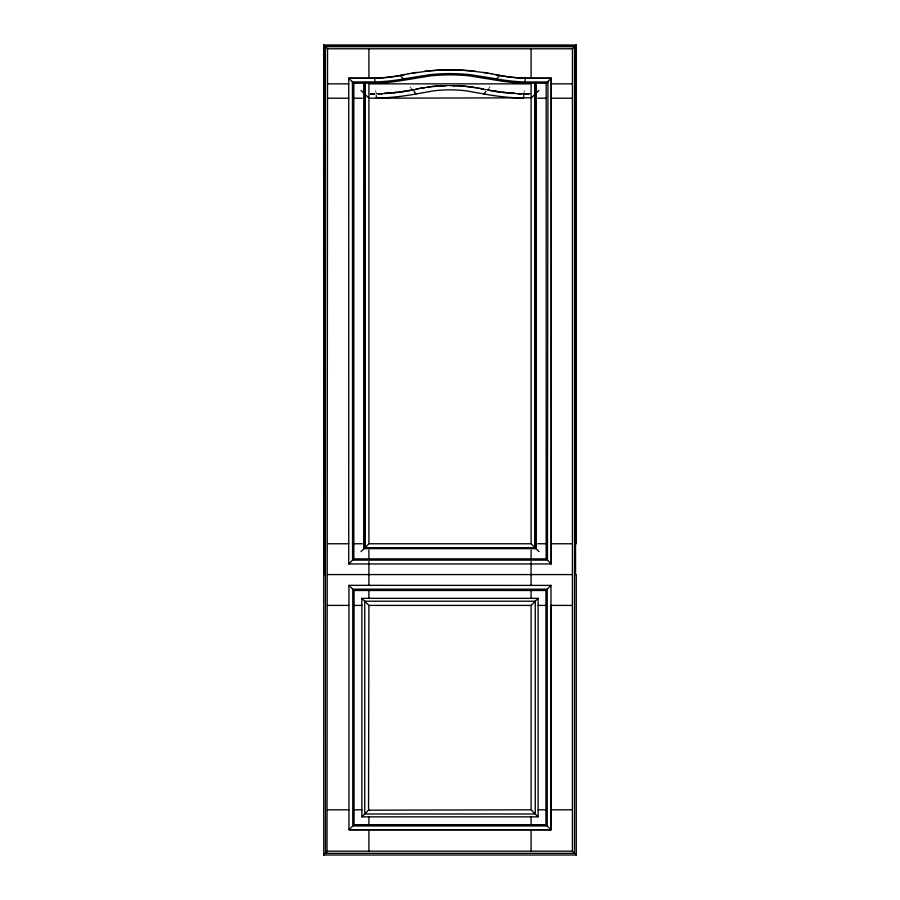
<?xml version="1.0" encoding="UTF-8"?>
<svg xmlns="http://www.w3.org/2000/svg" width="900" height="900" viewBox="0 0 900 900"><rect width="100%" height="100%" fill="white"/><g stroke="black" fill="none" stroke-linecap="round" stroke-linejoin="round"><path stroke-width="0.67" stroke-dasharray="4.5 3.38" d="M523.89 94.444L524.25 90.394M479.745 88.616L487.147 90.079L490.016 86.692M412.706 89.899L426.15 87.716M370.103 93.668L380.081 93.78A242.19 242.19 0 0 0 409.275 90.731L420.255 88.616M414.124 90.011L420.412 88.796M414.202 90.101L417.566 89.37M416.858 88.571L431.831 86.377A175.084 175.084 0 0 1 443.137 85.478M419.895 88.166L408.881 90.18A239.906 239.906 0 0 1 379.991 93.296M420.041 88.346L408.949 90.27A240.289 240.289 0 0 1 380.002 93.386L370.103 93.487M419.827 88.087L425.858 87.255M419.974 88.256L431.921 86.558A174.296 174.296 0 0 1 447.311 85.522M380.048 93.578A241.042 241.042 0 0 0 409.072 90.461L412.627 89.82M420.109 88.436L426.037 87.536M412.785 89.989L409.14 90.54A241.414 241.414 0 0 1 380.059 93.668L376.043 93.668M420.334 88.706L429.165 87.401M413.089 90.349L409.41 90.9A242.584 242.584 0 0 1 380.126 93.96L376.076 94.05M425.801 87.165L428.85 86.839M425.97 87.446L429.007 87.12M426.094 87.626L432.146 87.03A172.271 172.271 0 0 1 447.356 86.006L452.644 86.006A172.271 172.271 0 0 1 467.854 87.03L473.906 87.626M428.704 86.569L431.741 86.198A175.86 175.86 0 0 1 439.976 85.466M428.951 87.019L432.011 86.749A173.498 173.498 0 0 1 447.334 85.714L452.655 85.804A173.498 173.498 0 0 1 467.989 86.749L471.049 87.019M429.064 87.21L432.056 86.839A173.093 173.093 0 0 1 447.345 85.815M529.898 93.487L519.998 93.409A240.289 240.289 0 0 1 491.051 90.281L479.959 88.346M531.09 93.668L519.919 93.78A242.19 242.19 0 0 1 490.725 90.731L487.069 90.169M370.103 93.859L376.076 93.96M523.924 93.96L531.09 93.859M370.114 94.05L380.16 94.174A243.371 243.371 0 0 0 409.478 91.013M529.886 94.05L519.84 94.174A243.371 243.371 0 0 1 490.522 91.013M370.114 94.241L376.11 94.343M523.89 94.343L531.09 94.343M523.957 93.668L519.952 93.589A241.414 241.414 0 0 1 490.86 90.551L487.215 89.989M523.924 94.05L519.874 93.971A242.584 242.584 0 0 1 490.657 90.821L486.911 90.349M483.142 88.571L468.259 86.198A175.86 175.86 0 0 0 460.024 85.466M471.251 86.659L468.169 86.377A175.084 175.084 0 0 0 456.863 85.478M474.199 87.165L468.079 86.558A174.296 174.296 0 0 0 452.689 85.522M470.936 87.21L467.944 86.839A173.093 173.093 0 0 0 452.655 85.815M471.094 86.929L480.026 88.256M470.993 87.12L474.03 87.446M470.835 87.401L479.666 88.706M474.142 87.255L480.173 88.087M473.963 87.536L479.891 88.436M473.85 87.716L487.294 89.899M487.373 89.82L490.928 90.45A241.042 241.042 0 0 0 519.952 93.578M480.105 88.166L491.119 90.18A239.906 239.906 0 0 0 520.009 93.296M479.588 88.796L486.99 90.259M482.434 89.37L485.798 90.101M409.984 86.692L412.853 90.079M375.75 90.394L376.11 94.444M452.655 85.905A172.688 172.688 0 0 1 467.899 86.94M468.034 86.647A173.891 173.891 0 0 0 452.678 85.612L447.322 85.612A173.891 173.891 0 0 0 431.966 86.647M452.7 85.421A174.69 174.69 0 0 1 468.124 86.468M458.955 85.489A175.466 175.466 0 0 1 468.214 86.288M519.975 93.487A240.66 240.66 0 0 1 490.984 90.371M519.919 93.769A241.808 241.808 0 0 1 490.793 90.641M519.863 94.061A242.977 242.977 0 0 1 490.59 90.922M432.101 86.94A172.688 172.688 0 0 1 447.345 85.905M409.41 90.922A242.977 242.977 0 0 1 380.137 94.061M409.016 90.371A240.66 240.66 0 0 1 380.025 93.487M409.207 90.641A241.808 241.808 0 0 1 380.081 93.769M431.876 86.468A174.69 174.69 0 0 1 444.184 85.522M431.786 86.288A175.466 175.466 0 0 1 441.045 85.489"/><path stroke-width="1.35" d="M523.789 95.524L523.541 98.212L519.041 98.021A258.885 258.885 0 0 1 487.856 94.657L466.043 90.799A156.184 156.184 0 0 0 452.25 89.865L447.75 89.865A156.184 156.184 0 0 0 433.957 90.799L412.144 94.646A258.885 258.885 0 0 1 380.959 97.999L376.459 98.212L376.211 95.524M348.829 563.884L352.553 560.137L352.451 81.979L377.618 81.866A193.106 193.106 0 0 0 403.391 78.93L430.267 74.587A225.203 225.203 0 0 1 450 73.597A225.203 225.203 0 0 1 469.733 74.587L496.609 78.907A193.106 193.106 0 0 0 522.382 81.855L525.015 81.979L525.352 78.278L551.171 78.278L551.171 563.884L547.447 560.137L547.942 81.484M483.874 93.938L485.989 91.44M496.609 78.907L499.511 75.487A178.571 178.571 0 0 0 525.352 78.255M538.121 816.851L531.09 809.809L531.09 605.408L538.121 598.342L361.879 598.342L361.879 816.851L538.121 816.851L538.121 598.342M348.93 585.326L352.777 589.185L352.777 825.952L349.02 829.71L550.98 829.71L547.222 825.952L547.222 589.185L550.98 585.405L348.93 585.326L348.93 829.8L551.07 829.8L551.07 605.408M361.035 551.644L368.91 543.757L368.91 83.858L531.09 83.858L531.09 543.757L538.965 551.644M576.27 574.582L576.27 855L323.73 855L324.664 854.066M325.44 853.29L327.577 851.153L572.423 851.153L574.56 853.29L574.571 46.688L325.429 46.688L325.44 853.29L574.56 853.29M361.879 816.851L368.91 809.809M325.429 46.688L327.544 48.78L572.456 48.78L574.571 46.688M323.73 855L323.73 45L324.461 45.731L575.539 45.731L576.259 45.011L576.27 543.757M531.09 98.212L538.965 90.394M547.447 81.979L551.171 78.278M348.829 78.278L374.647 78.278A178.571 178.571 0 0 0 400.489 75.499L404.381 74.621M408.33 73.834L400.421 75.409A178.211 178.211 0 0 1 374.647 78.176L348.739 78.199L348.739 563.962L551.261 563.962L551.261 78.199L525.352 78.199A178.211 178.211 0 0 1 499.579 75.42L491.67 73.834M408.262 73.755L428.794 70.954A241.47 241.47 0 0 1 450 69.896A241.47 241.47 0 0 1 471.206 70.954L487.721 73.035M412.279 73.035L416.34 72.394M424.586 71.303L428.771 70.875A241.83 241.83 0 0 1 450 69.817A241.83 241.83 0 0 1 471.229 70.875L475.414 71.303M323.73 45L576.27 45M525.015 81.979L547.549 81.979M352.451 83.25L377.876 83.126A198.821 198.821 0 0 0 401.827 80.539L430.762 75.825A219.667 219.667 0 0 1 450 74.858A219.667 219.667 0 0 1 469.238 75.825L498.173 80.528A198.821 198.821 0 0 0 522.124 83.115L547.549 83.25M327.544 83.858L348.739 83.858M551.261 83.858L572.456 83.858M531.09 97.819L368.91 98.212L361.035 90.394M327.544 98.212L348.739 98.212M353.824 98.212L362.284 98.212M537.716 98.212L546.176 98.212M551.261 98.212L572.456 98.212M327.544 543.757L348.739 543.757M353.824 543.757L362.284 543.757M368.91 543.757L531.09 543.757M537.716 543.757L546.176 543.757M551.261 543.757L572.456 543.757M364.241 548.438L535.759 548.438L535.759 83.858L535.849 548.528L364.151 548.528L364.241 83.858M352.553 560.137L547.447 560.137M327.544 574.582L572.456 574.582M352.777 589.185L547.222 589.185M327.577 605.408L348.93 605.408M354.06 605.408L361.879 605.408M361.879 598.342L368.91 605.408L531.09 605.408M538.121 605.408L545.94 605.408M550.98 605.408L572.423 605.408M327.577 809.809L348.93 809.809M354.06 809.809L361.879 809.809M531.09 809.809L368.55 810.18L368.91 605.408M538.121 809.809L545.94 809.809M551.07 809.809L572.423 809.809M352.777 825.952L547.222 825.952M327.026 851.704L327.544 48.78M483.615 72.472L491.738 73.755M495.619 74.621L499.511 75.487M348.739 78.199L352.553 81.979M575.336 854.066L576.27 855M400.489 75.487L403.391 78.907M414.011 91.44L416.126 93.938M374.647 78.278L374.985 81.979M575.539 45.731L575.539 574.582M572.456 48.78L572.423 851.153M550.98 585.405L550.98 829.71M546.176 83.25L546.176 558.866L353.824 558.866L353.824 83.25M535.477 83.858L535.567 548.246L364.433 548.246L364.522 83.858M534.983 83.858L534.983 547.661L365.017 547.661L365.017 83.858M531.09 48.78L531.09 78.199M531.09 550.091L531.09 558.866M531.09 561.51L531.09 562.489M531.09 563.962L531.09 585.405M531.09 590.479L531.09 598.342M531.09 816.851L531.09 824.67M531.09 829.8L531.09 851.153M368.91 48.78L368.91 78.199M368.91 550.091L368.91 558.866M368.91 561.51L368.91 562.489M368.91 563.962L368.91 585.326M368.91 590.479L368.91 598.342M368.91 816.851L368.91 824.67M368.91 829.8L368.91 851.153M364.343 83.858L364.343 548.336M324.574 543.757L324.574 574.582M324.461 45.731L324.461 574.582M535.185 547.852L364.815 547.852L364.815 83.858L364.624 548.055L535.376 548.055L535.275 83.858L535.185 547.852M545.94 590.479L354.06 590.479L354.06 824.67L545.94 824.67L545.94 590.479M535.264 601.211L364.736 601.211L364.736 813.994L535.264 813.994L535.264 601.211"/></g></svg>
